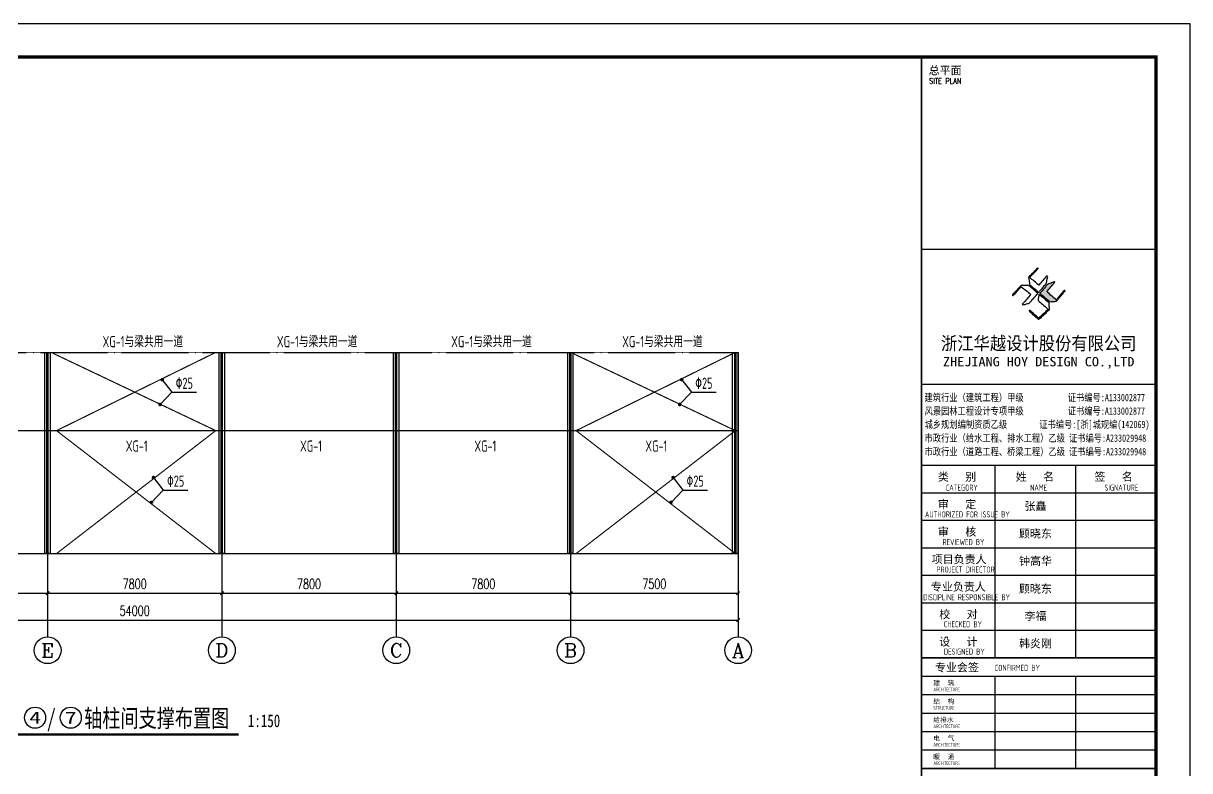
# Model space of a CAD drawing. Header units: millimetres. Extents: x 6950065 to 7140129, y 16284814 to 19754034.
# Drawn here: x 6992906 to 7045097, y 18266005 to 18299436 of the extents above; entities that cross this region are included whole.
import ezdxf
from ezdxf.enums import TextEntityAlignment as Align

# ---------------------------------------------------------------- set-up
doc = ezdxf.new("R2010")
doc.units = ezdxf.units.MM
doc.header["$LTSCALE"] = 1500
doc.header["$MEASUREMENT"] = 0
doc.linetypes.add('DOTE', pattern=[2.42, 2, -0.2, 0.02, -0.2])
doc.layers.get('Defpoints').update_dxf_attribs({"color": 1})
for name, color, linetype in [('AXIS_TEXT', 7, 'Continuous'), ('AXIS_外部', 171, 'Continuous'), ('C型钢', 6, 'Continuous'), ('DIM_SYMB', 165, 'Continuous'), ('PUB_TEXT', 7, 'Continuous'), ('PUB_TITLE', 4, 'Continuous'), ('S-TEXT', 7, 'Continuous'), ('SURFACE', 6, 'Continuous'), ('TK', 4, 'Continuous'), ('中粗', 4, 'Continuous'), ('钢梁', 27, 'Continuous')]:
    doc.layers.add(name, color=color, linetype=linetype)
doc.styles.add('-宋体', font='', dxfattribs={"width": 0.8})
doc.styles.add('_TCH_AXIS', font='COMPLEX', dxfattribs={"bigfont": 'GBCBIG'})
doc.styles.add('_TCH_DIM_T3', font='SIMPLEX', dxfattribs={"width": 0.705882, "bigfont": 'GBCBIG'})
doc.styles.add('COMPLEX', font='COMPLEX')
doc.styles.add('HT', font='simhei.ttf', dxfattribs={"width": 0.7})
doc.styles.add('ROMANS', font='romans', dxfattribs={"width": 0.65, "height": 231.275})
doc.styles.add('TK-LG-B', font='', dxfattribs={"width": 0.75})
doc.styles.add('TSSD_Dimension', font='Tssdeng.shx', dxfattribs={"width": 0.7, "bigfont": 'hztxt.shx'})
doc.styles.add('TSSD_REIN', font='tssdeng.shx', dxfattribs={"width": 0.7, "bigfont": 'tssdchn.shx'})
doc.styles.add('图签宋体', font='', dxfattribs={"height": 300})
doc.styles.add('图签黑体', font='simhei.ttf', dxfattribs={"height": 550})
doc.styles.get('-宋体').set_extended_font_data('SimSun')
doc.styles.get('TK-LG-B').set_extended_font_data('SimSun')
doc.styles.get('图签宋体').set_extended_font_data('NSimSun')
doc.dimstyles.new('_TCH_ARCH&&150', dxfattribs={"dimtxt": 446.25, "dimasz": 150, "dimexe": 375, "dimexo": 450, "dimgap": 189.375, "dimtad": 1, "dimdec": 0, "dimzin": 0, "dimdsep": 46, "dimtxsty": '_TCH_DIM_T3', "dimblk": 'ARCHTICK', "dimcen": 0.09, "dimclrt": 7, "dimazin": 2, "dimtfac": 1, "dimtdec": 0, "dimtix": 1, "dimtmove": 2, "dimatfit": 3, "dimfxl": 0, "dimtolj": 1, "dimtzin": 0, "dimarcsym": 0})

# ---------------------------------------------------------------- blocks, each defined once
blk = doc.blocks.new('GFHGFHGFHGFH')
at = {"layer": '钢梁'}
for p, q in [((5360311, 18657624), (5360311, 18666624)), ((5360406, 18657624), (5360406, 18666624)), ((5360466, 18657624), (5360466, 18666624)), ((5360561, 18657624), (5360561, 18666624)), ((5360561, 18657624), (5360311, 18657624)), ((5360561, 18657624), (5360311, 18657624))]:
    blk.add_line(p, q, dxfattribs=at)
blk.add_lwpolyline([(5360311, 18666624), (5360561, 18666624)], dxfattribs=at)
blk = doc.blocks.new('A$C053D6479')
at = {"layer": 'PUB_TITLE'}
h = blk.add_hatch(color=256, dxfattribs=at)
h.dxf.hatch_style = 1
edge = h.paths.add_edge_path()
edge.add_spline(control_points=[(1026, 827), (1105, 920), (1188, 1008), (1266, 1102)], knot_values=[13, 13, 13, 13, 14, 14, 14, 14], degree=3, periodic=0)
edge.add_spline(control_points=[(1266, 1102), (1258, 1111), (1249, 1119), (1239, 1116)], knot_values=[12, 12, 12, 12, 13, 13, 13, 13], degree=3, periodic=0)
edge.add_spline(control_points=[(1239, 1116), (1210, 1107), (1179, 1092), (1144, 1077)], knot_values=[11, 11, 11, 11, 12, 12, 12, 12], degree=3, periodic=0)
edge.add_spline(control_points=[(1144, 1077), (1109, 1063), (1069, 1053), (1047, 1038)], knot_values=[10, 10, 10, 10, 11, 11, 11, 11], degree=3, periodic=0)
edge.add_spline(control_points=[(1047, 1038), (1028, 1026), (1007, 992), (991, 972)], knot_values=[9, 9, 9, 9, 10, 10, 10, 10], degree=3, periodic=0)
edge.add_spline(control_points=[(991, 972), (942, 913), (899, 868), (849, 810)], knot_values=[8, 8, 8, 8, 9, 9, 9, 9], degree=3, periodic=0)
edge.add_spline(control_points=[(849, 810), (842, 801), (822, 776), (822, 775)], knot_values=[7, 7, 7, 7, 8, 8, 8, 8], degree=3, periodic=0)
edge.add_spline(control_points=[(822, 775), (823, 771), (848, 752), (859, 744)], knot_values=[6, 6, 6, 6, 7, 7, 7, 7], degree=3, periodic=0)
edge.add_spline(control_points=[(859, 744), (949, 670), (1035, 592), (1122, 521)], knot_values=[5, 5, 5, 5, 6, 6, 6, 6], degree=3, periodic=0)
edge.add_spline(control_points=[(1122, 521), (1153, 527), (1185, 530), (1217, 533)], knot_values=[4, 4, 4, 4, 5, 5, 5, 5], degree=3, periodic=0)
edge.add_spline(control_points=[(1217, 533), (1246, 535), (1293, 532), (1316, 542)], knot_values=[3, 3, 3, 3, 4, 4, 4, 4], degree=3, periodic=0)
edge.add_spline(control_points=[(1316, 542), (1327, 547), (1338, 565), (1349, 579)], knot_values=[2, 2, 2, 2, 3, 3, 3, 3], degree=3, periodic=0)
edge.add_spline(control_points=[(1349, 579), (1423, 670), (1507, 759), (1572, 848)], knot_values=[1, 1, 1, 1, 2, 2, 2, 2], degree=3, periodic=0)
edge.add_spline(control_points=[(1572, 848), (1564, 852), (1561, 861), (1551, 862)], knot_values=[0, 0, 0, 0, 1, 1, 1, 1], degree=3, periodic=0)
edge.add_spline(control_points=[(1551, 862), (1469, 769), (1393, 671), (1310, 579)], knot_values=[15, 15, 15, 15, 16, 16, 16, 16], degree=3, periodic=0)
edge.add_spline(control_points=[(1310, 579), (1216, 662), (1118, 742), (1026, 827)], knot_values=[14, 14, 14, 14, 15, 15, 15, 15], degree=3, periodic=0)
at = {"layer": 'TK'}
for points, knots in [([(1031, 1298), (1066, 1286), (1054, 1262), (1045, 1224), (1036, 1188), (1031, 1158), (1024, 1121), (1020, 1104), (1017, 1085), (1012, 1071), (1004, 1052), (976, 1026), (956, 1003), (906, 946), (866, 899), (814, 839), (806, 829), (789, 806), (787, 806), (777, 804), (728, 856), (719, 864), (651, 922), (580, 978), (514, 1036), (509, 1106), (488, 1176), (479, 1247), (570, 1343), (663, 1436), (758, 1526), (764, 1523), (768, 1518), (774, 1515), (693, 1422), (599, 1343), (520, 1249), (607, 1171), (698, 1096), (789, 1021), (874, 1109), (950, 1206), (1031, 1298)], [0, 0, 0, 0, 1, 1, 1, 2, 2, 2, 3, 3, 3, 4, 4, 4, 5, 5, 5, 6, 6, 6, 7, 7, 7, 8, 8, 8, 9, 9, 9, 10, 10, 10, 11, 11, 11, 12, 12, 12, 13, 13, 13, 14, 14, 14, 14]), ([(1551, 862), (1561, 861), (1564, 852), (1572, 848), (1507, 759), (1423, 670), (1349, 579), (1338, 565), (1327, 547), (1316, 542), (1293, 532), (1246, 535), (1217, 533), (1185, 530), (1153, 527), (1122, 521), (1035, 592), (949, 670), (859, 744), (848, 752), (823, 771), (822, 775), (822, 776), (842, 801), (849, 810), (899, 868), (942, 913), (991, 972), (1007, 992), (1028, 1026), (1047, 1038), (1069, 1053), (1109, 1063), (1144, 1077), (1179, 1092), (1210, 1107), (1239, 1116), (1249, 1119), (1258, 1111), (1266, 1102), (1188, 1008), (1105, 920), (1026, 827), (1118, 742), (1216, 662), (1310, 579), (1393, 671), (1469, 769), (1551, 862)], [0, 0, 0, 0, 1, 1, 1, 2, 2, 2, 3, 3, 3, 4, 4, 4, 5, 5, 5, 6, 6, 6, 7, 7, 7, 8, 8, 8, 9, 9, 9, 10, 10, 10, 11, 11, 11, 12, 12, 12, 13, 13, 13, 14, 14, 14, 15, 15, 15, 16, 16, 16, 16]), ([(555, 949), (624, 891), (699, 833), (760, 773), (689, 691), (614, 604), (539, 517), (529, 505), (516, 487), (506, 482), (492, 475), (469, 472), (452, 467), (416, 456), (383, 448), (342, 438), (323, 433), (297, 422), (293, 440), (291, 452), (313, 470), (322, 480), (400, 566), (477, 652), (553, 736), (460, 815), (366, 894), (270, 970), (183, 883), (101, 791), (16, 703), (-18, 714), (9, 735), (28, 755), (103, 838), (192, 930), (266, 1005), (319, 1009), (387, 1005), (442, 1007), (456, 1008), (472, 1011), (485, 1007), (507, 1000), (534, 967), (555, 949)], [0, 0, 0, 0, 1, 1, 1, 2, 2, 2, 3, 3, 3, 4, 4, 4, 5, 5, 5, 6, 6, 6, 7, 7, 7, 8, 8, 8, 9, 9, 9, 10, 10, 10, 11, 11, 11, 12, 12, 12, 13, 13, 13, 14, 14, 14, 15, 15, 15, 15]), ([(1097, 490), (1100, 425), (1106, 361), (1107, 294), (1018, 207), (925, 121), (830, 33), (818, 21), (800, 0), (787, 0), (768, -1), (725, 49), (712, 60), (662, 103), (616, 143), (568, 186), (545, 207), (518, 224), (499, 250), (501, 259), (511, 261), (516, 267), (609, 192), (696, 111), (785, 33), (883, 118), (977, 208), (1070, 298), (992, 373), (892, 456), (803, 534), (791, 544), (768, 561), (766, 569), (761, 588), (776, 634), (780, 655), (785, 690), (788, 721), (795, 746), (897, 661), (998, 576), (1097, 490)], [0, 0, 0, 0, 1, 1, 1, 2, 2, 2, 3, 3, 3, 4, 4, 4, 5, 5, 5, 6, 6, 6, 7, 7, 7, 8, 8, 8, 9, 9, 9, 10, 10, 10, 11, 11, 11, 12, 12, 12, 13, 13, 13, 14, 14, 14, 14])]:
    blk.add_open_spline(points, degree=3, knots=knots, dxfattribs=at)
blk = doc.blocks.new('GeYuanFrame_47452731', base_point=(18.76, 4.34))
at = {"layer": 'PUB_TITLE'}
for points in [[(554.76, 235.14), (554.76, 292.54)], [(578.76, 235.14), (578.76, 292.54)], [(554.76, 202.14), (554.76, 229.64)], [(578.76, 202.14), (578.76, 229.64)]]:
    blk.add_lwpolyline(points, dxfattribs=at)
at = {"layer": 'TK'}
for p, q in [((43.76, 414.34), (602.76, 414.34)), ((532.76, 316.74), (602.76, 316.74)), ((532.76, 284.34), (602.76, 284.34)), ((532.76, 276.14), (602.76, 276.14)), ((532.76, 267.94), (602.76, 267.94)), ((532.76, 259.74), (602.76, 259.74)), ((532.76, 251.54), (602.76, 251.54)), ((532.76, 243.34), (602.76, 243.34)), ((532.76, 235.14), (602.76, 235.14)), ((532.76, 235.14), (602.76, 235.14))]:
    blk.add_line(p, q, dxfattribs=at)
for points in [[(18.76, 424.34), (612.76, 424.34), (612.76, 4.34), (18.76, 4.34), (18.76, 424.34)], [(532.76, 292.54), (602.76, 292.54)], [(532.76, 235.14), (602.76, 235.14)], [(532.76, 229.64), (602.76, 229.64)], [(532.76, 224.14), (602.76, 224.14)], [(532.76, 218.64), (602.76, 218.64)], [(532.76, 213.14), (602.76, 213.14)], [(532.76, 207.64), (602.76, 207.64)], [(532.76, 202.14), (602.76, 202.14)]]:
    blk.add_lwpolyline(points, dxfattribs=at)
at = {"layer": 'TK', "const_width": 1}
blk.add_lwpolyline([(602.76, 414.34), (43.76, 414.34), (43.76, 14.34), (602.76, 14.34)], close=True, dxfattribs=at)
at = {"layer": 'TK'}
for points, const_width in [([(532.76, 414.34), (532.76, 14.34)], 0.4), ([(532.76, 356.95), (602.76, 356.95)], 0.35), ([(532.76, 292.54), (602.76, 292.54)], 0.35), ([(532.76, 292.54), (602.76, 292.54)], 0.35), ([(532.76, 235.14), (602.76, 235.14)], 0.35), ([(532.76, 202.14), (602.76, 202.14)], 0.35)]:
    blk.add_lwpolyline(points, dxfattribs=dict(at, const_width=const_width))
at = {"layer": 'PUB_TITLE', "xscale": 0.01000000000021828, "yscale": 0.01000000000021828, "zscale": 0.01}
blk.add_blockref('A$C053D6479', (559.86, 336.08), dxfattribs=at)
at = {"layer": 'TK', "style": '图签宋体'}
for s, height, p in [('总平面', 2.4, (534.9, 409.1)), ('类   别', 2.4, (537.65, 287.9)), ('姓   名', 2.4, (560.87, 287.9)), ('签   名', 2.4, (584.35, 287.9)), ('审   定', 2.4, (537.65, 279.7)), ('审   核', 2.4, (537.65, 271.5)), ('项目负责人', 2.4, (535.8, 263.3)), ('专业负责人', 2.4, (535.56, 255.1)), ('校   对', 2.4, (538.06, 246.9)), ('设   计', 2.4, (538.03, 238.7)), ('专业会签', 2.4, (536.79, 231.05)), ('建  筑', 1.44, (536.28, 226.92)), ('结  构', 1.44, (536.28, 221.42)), ('给排水', 1.44, (536.28, 215.92)), ('电  气', 1.44, (536.28, 210.42)), ('暖  通', 1.44, (536.28, 204.92))]:
    blk.add_text(s, height=height, dxfattribs=at).set_placement(p)
at = {"layer": 'TK'}
for s, height, style, width, p in [('SITE PLAN', 1.697, 'ROMANS', 0.76, (535.02, 406.31)), ('建筑行业（建筑工程）甲级           证书编号:A133002877', 2.2, '-宋体', 0.8, (533.67, 311.64)), ('风景园林工程设计专项甲级           证书编号:A133002877', 2.2, '-宋体', 0.8, (533.67, 307.62)), ('城乡规划编制资质乙级        证书编号:[浙]城规编(142069)', 2.2, '-宋体', 0.8, (533.67, 303.63)), ('市政行业（给水工程、排水工程）乙级 证书编号:A233029948', 2.2, '-宋体', 0.8, (533.67, 299.55)), ('市政行业（道路工程、桥梁工程）乙级 证书编号:A233029948', 2.2, '-宋体', 0.8, (533.67, 295.5)), ('CATEGORY', 1.8, 'TSSD_REIN', 0.7, (539.99, 284.98)), ('NAME', 1.8, 'TSSD_REIN', 0.7, (565.18, 284.98)), ('SIGNATURE', 1.8, 'TSSD_REIN', 0.7, (587.34, 284.98)), ('AUTHORIZED FOR ISSUE BY', 1.8, 'TSSD_REIN', 0.7, (533.79, 276.98)), ('REVIEWED BY', 1.8, 'TSSD_REIN', 0.7, (539.03, 268.72)), ('PROJECT DIRECTOR', 1.8, 'TSSD_REIN', 0.7, (537.22, 260.55)), ('DISCIPLINE RESPONSIBLE BY', 1.8, 'TSSD_REIN', 0.7, (533.25, 252.28)), ('CHECKED BY', 1.8, 'TSSD_REIN', 0.7, (539.42, 244.25)), ('DESIGNED BY', 1.8, 'TSSD_REIN', 0.7, (539.43, 236.08)), ('CONFIRMED BY', 1.8, 'TSSD_REIN', 0.7, (554.61, 231.23)), ('ARCHITECTURE', 1.08, 'TSSD_REIN', 0.7, (536.32, 225.15)), ('STRUCTURE', 1.08, 'TSSD_REIN', 0.7, (536.32, 219.65)), ('ARCHITECTURE', 1.08, 'TSSD_REIN', 0.7, (536.32, 214.15)), ('ARCHITECTURE', 1.08, 'TSSD_REIN', 0.7, (536.32, 208.65)), ('ARCHITECTURE', 1.08, 'TSSD_REIN', 0.7, (536.32, 203.15))]:
    blk.add_text(s, height=height, dxfattribs=dict(at, style=style, width=width)).set_placement(p)
for s, height, style, width, p in [('浙江华越设计股份有限公司', 3.96, 'HT', 0.9, (567.74, 328.97)), ('ZHEJIANG HOY DESIGN CO.,LTD', 2.8, '图签黑体', 1.11, (567.73, 323.1))]:
    blk.add_text(s, height=height, dxfattribs=dict(at, style=style, width=width)).set_placement(p, align=Align.MIDDLE)
at = {"layer": 'TK', "char_height": 2.4, "width": 24, "attachment_point": 5, "style": '图签宋体'}
for s, insert in [('张矗', (566.76, 280.21)), ('顾晓东', (566.76, 272.04)), ('钟高华', (566.76, 263.84)), ('顾晓东', (566.76, 255.57)), ('李福', (566.76, 247.44)), ('韩炎刚', (566.76, 239.24))]:
    blk.add_mtext(s, dxfattribs=dict(at, insert=insert))
blk = doc.blocks.new('_ArchTick')
at = {"color": 0, "linetype": 'ByBlock', "const_width": 0.4}
blk.add_lwpolyline([(-0.5, -0.5), (0.5, 0.5)], dxfattribs=at)
blk = doc.blocks.new('*D1592')
at = {"layer": 'AXIS_外部', "color": 0, "lineweight": -2}
for p, q in [((7017392, 18275584), (7017392, 18273569)), ((7024892, 18275584), (7024892, 18273569)), ((7017392, 18273944), (7024892, 18273944))]:
    blk.add_line(p, q, dxfattribs=at)
at = {"layer": 'Defpoints', "color": 0}
for p in [(7017392, 18276034), (7024892, 18276034), (7024892, 18273944)]:
    blk.add_point(p, dxfattribs=at)
at = {"layer": 'AXIS_外部', "color": 0, "lineweight": -2, "xscale": 150, "yscale": 150, "zscale": 150, "rotation": 180}
blk.add_blockref('_ArchTick', (7017392, 18273944), dxfattribs=at)
at = {"layer": 'AXIS_外部', "color": 0, "lineweight": -2, "xscale": 150, "yscale": 150, "zscale": 150}
blk.add_blockref('_ArchTick', (7024892, 18273944), dxfattribs=at)
at = {"layer": 'AXIS_外部', "color": 7, "insert": (7021142, 18274356), "char_height": 446.2, "attachment_point": 5, "style": '_TCH_DIM_T3'}
blk.add_mtext('\\A1;7500', dxfattribs=at)
blk = doc.blocks.new('*D1593')
at = {"layer": 'AXIS_外部', "color": 0, "lineweight": -2}
for p, q in [((7009592, 18275584), (7009592, 18273569)), ((7017392, 18275584), (7017392, 18273569)), ((7009592, 18273944), (7017392, 18273944))]:
    blk.add_line(p, q, dxfattribs=at)
at = {"layer": 'Defpoints', "color": 0}
for p in [(7009592, 18276034), (7017392, 18276034), (7017392, 18273944)]:
    blk.add_point(p, dxfattribs=at)
at = {"layer": 'AXIS_外部', "color": 0, "lineweight": -2, "xscale": 150, "yscale": 150, "zscale": 150, "rotation": 180}
blk.add_blockref('_ArchTick', (7009592, 18273944), dxfattribs=at)
at = {"layer": 'AXIS_外部', "color": 0, "lineweight": -2, "xscale": 150, "yscale": 150, "zscale": 150}
blk.add_blockref('_ArchTick', (7017392, 18273944), dxfattribs=at)
at = {"layer": 'AXIS_外部', "color": 7, "insert": (7013492, 18274356), "char_height": 446.2, "attachment_point": 5, "style": '_TCH_DIM_T3'}
blk.add_mtext('\\A1;7800', dxfattribs=at)
blk = doc.blocks.new('*D1594')
at = {"layer": 'AXIS_外部', "color": 0, "lineweight": -2}
for p, q in [((7001792, 18275584), (7001792, 18273569)), ((7009592, 18275584), (7009592, 18273569)), ((7001792, 18273944), (7009592, 18273944))]:
    blk.add_line(p, q, dxfattribs=at)
at = {"layer": 'Defpoints', "color": 0}
for p in [(7001792, 18276034), (7009592, 18276034), (7009592, 18273944)]:
    blk.add_point(p, dxfattribs=at)
at = {"layer": 'AXIS_外部', "color": 0, "lineweight": -2, "xscale": 150, "yscale": 150, "zscale": 150, "rotation": 180}
blk.add_blockref('_ArchTick', (7001792, 18273944), dxfattribs=at)
at = {"layer": 'AXIS_外部', "color": 0, "lineweight": -2, "xscale": 150, "yscale": 150, "zscale": 150}
blk.add_blockref('_ArchTick', (7009592, 18273944), dxfattribs=at)
at = {"layer": 'AXIS_外部', "color": 7, "insert": (7005692, 18274356), "char_height": 446.2, "attachment_point": 5, "style": '_TCH_DIM_T3'}
blk.add_mtext('\\A1;7800', dxfattribs=at)
blk = doc.blocks.new('*D1595')
at = {"layer": 'AXIS_外部', "color": 0, "lineweight": -2}
for p, q in [((6993992, 18275584), (6993992, 18273569)), ((7001792, 18275584), (7001792, 18273569)), ((6993992, 18273944), (7001792, 18273944))]:
    blk.add_line(p, q, dxfattribs=at)
at = {"layer": 'Defpoints', "color": 0}
for p in [(6993992, 18276034), (7001792, 18276034), (7001792, 18273944)]:
    blk.add_point(p, dxfattribs=at)
at = {"layer": 'AXIS_外部', "color": 0, "lineweight": -2, "xscale": 150, "yscale": 150, "zscale": 150, "rotation": 180}
blk.add_blockref('_ArchTick', (6993992, 18273944), dxfattribs=at)
at = {"layer": 'AXIS_外部', "color": 0, "lineweight": -2, "xscale": 150, "yscale": 150, "zscale": 150}
blk.add_blockref('_ArchTick', (7001792, 18273944), dxfattribs=at)
at = {"layer": 'AXIS_外部', "color": 7, "insert": (6997892, 18274356), "char_height": 446.2, "attachment_point": 5, "style": '_TCH_DIM_T3'}
blk.add_mtext('\\A1;7800', dxfattribs=at)
blk = doc.blocks.new('*D1596')
at = {"layer": 'AXIS_外部', "color": 0, "lineweight": -2}
for p, q in [((6986192, 18275584), (6986192, 18273569)), ((6993992, 18275584), (6993992, 18273569)), ((6986192, 18273944), (6993992, 18273944))]:
    blk.add_line(p, q, dxfattribs=at)
at = {"layer": 'Defpoints', "color": 0}
for p in [(6986192, 18276034), (6993992, 18276034), (6993992, 18273944)]:
    blk.add_point(p, dxfattribs=at)
at = {"layer": 'AXIS_外部', "color": 0, "lineweight": -2, "xscale": 150, "yscale": 150, "zscale": 150, "rotation": 180}
blk.add_blockref('_ArchTick', (6986192, 18273944), dxfattribs=at)
at = {"layer": 'AXIS_外部', "color": 0, "lineweight": -2, "xscale": 150, "yscale": 150, "zscale": 150}
blk.add_blockref('_ArchTick', (6993992, 18273944), dxfattribs=at)
at = {"layer": 'AXIS_外部', "color": 7, "insert": (6990092, 18274356), "char_height": 446.2, "attachment_point": 5, "style": '_TCH_DIM_T3'}
blk.add_mtext('\\A1;7800', dxfattribs=at)
blk = doc.blocks.new('*D1600')
at = {"layer": 'AXIS_外部', "color": 0, "lineweight": -2}
for p, q in [((6970892, 18274384), (6970892, 18272369)), ((7024892, 18274384), (7024892, 18272369)), ((6970892, 18272744), (7024892, 18272744))]:
    blk.add_line(p, q, dxfattribs=at)
at = {"layer": 'Defpoints', "color": 0}
for p in [(6970892, 18274834), (7024892, 18274834), (7024892, 18272744)]:
    blk.add_point(p, dxfattribs=at)
at = {"layer": 'AXIS_外部', "color": 0, "lineweight": -2, "xscale": 150, "yscale": 150, "zscale": 150, "rotation": 180}
blk.add_blockref('_ArchTick', (6970892, 18272744), dxfattribs=at)
at = {"layer": 'AXIS_外部', "color": 0, "lineweight": -2, "xscale": 150, "yscale": 150, "zscale": 150}
blk.add_blockref('_ArchTick', (7024892, 18272744), dxfattribs=at)
at = {"layer": 'AXIS_外部', "color": 7, "insert": (6997892, 18273156), "char_height": 446.2, "attachment_point": 5, "style": '_TCH_DIM_T3'}
blk.add_mtext('\\A1;54000', dxfattribs=at)
blk = doc.blocks.new('_AXISO')
blk.add_circle((0, 0), 0.5)
at = {"layer": 'AXIS_TEXT', "style": 'COMPLEX', "width": 1.041667}
blk.add_attdef('A', text='', height=0.56, dxfattribs=at).set_placement((-0.25, -0.28), (0.25, -0.28), align=Align.FIT)

msp = doc.modelspace()

# ---------------------------------------------------------------- linework, layer by layer
at = {"layer": 'AXIS_外部'}
for p, q in [((6993992.4, 18274542.4), (6993992.4, 18271992.4)), ((7001792.4, 18274542.4), (7001792.4, 18271992.4)), ((7009592.4, 18274542.4), (7009592.4, 18271992.4)), ((7017392.4, 18274542.4), (7017392.4, 18271992.4)), ((7024892.4, 18274542.4), (7024892.4, 18271992.4))]:
    msp.add_line(p, q, dxfattribs=at)
for centre in [(6993992.4, 18271392.4), (7001792.4, 18271392.4), (7009592.4, 18271392.4), (7017392.4, 18271392.4)]:
    msp.add_circle(centre, 600, dxfattribs=at)
at = {"layer": 'Defpoints'}
for p, q in [((6993992.4, 18284716.4), (6993992.4, 18274779.3)), ((7001792.4, 18284716.4), (7001792.4, 18274779.3)), ((7009592.4, 18284716.4), (7009592.4, 18274779.3)), ((7017392.4, 18284716.4), (7017392.4, 18274779.3)), ((7024892.4, 18284716.4), (7024892.4, 18275278.7))]:
    msp.add_line(p, q, dxfattribs=at)
at = {"layer": 'DIM_SYMB', "const_width": 105}
msp.add_lwpolyline([(6991404.2, 18267623.5), (7002537.4, 18267623.5)], dxfattribs=at)
at = {"layer": 'DIM_SYMB', "color": 7}
for centre in [(6993433.1, 18268373.1), (6995028.8, 18268373.1)]:
    msp.add_circle(centre, 472.5, dxfattribs=at)
at = {"layer": 'S-TEXT', "color": 3}
for p, q in [((6999118.7, 18283494.5), (6999555.1, 18282935.8)), ((7022368.7, 18283494.5), (7022805.1, 18282935.8)), ((6999025.7, 18282384.9), (6999555.1, 18282935.8)), ((6999555.1, 18282935.8), (7000655.1, 18282935.8)), ((7022275.7, 18282384.9), (7022805.1, 18282935.8)), ((7022805.1, 18282935.8), (7023905.1, 18282935.8)), ((6998731.8, 18279116.7), (6999168.1, 18278557.9)), ((7021981.8, 18279116.7), (7022418.1, 18278557.9)), ((6998638.7, 18278007), (6999168.1, 18278557.9)), ((6999168.1, 18278557.9), (7000268.1, 18278557.9)), ((7021888.7, 18278007), (7022418.1, 18278557.9)), ((7022418.1, 18278557.9), (7023518.1, 18278557.9))]:
    msp.add_line(p, q, dxfattribs=at)
at = {"layer": 'S-TEXT', "color": 3, "const_width": 80}
for points in [[(6999094.1, 18283526, 1), (6999143.4, 18283463, 1)], [(7022344.1, 18283526, 1), (7022393.4, 18283463, 1)], [(6998998, 18282356, 1), (6999053.4, 18282413.7, 1)], [(7022248, 18282356, 1), (7022303.4, 18282413.7, 1)], [(6998707.2, 18279148.2, 1), (6998756.4, 18279085.1, 1)], [(7021957.2, 18279148.2, 1), (7022006.4, 18279085.1, 1)], [(6998611, 18277978.2, 1), (6998666.5, 18278035.8, 1)], [(7021861, 18277978.2, 1), (7021916.5, 18278035.8, 1)]]:
    msp.add_lwpolyline(points, format="xyb", close=True, dxfattribs=at)
at = {"layer": 'SURFACE', "color": 8, "linetype": 'DOTE'}
msp.add_line((6968260.9, 18284716.4), (7024892.4, 18284716.4), dxfattribs=at)
at = {"layer": 'SURFACE', "color": 3}
msp.add_line((6971142.4, 18281216.4), (7024892.4, 18281216.4), dxfattribs=at)
at = {"layer": 'SURFACE'}
msp.add_line((6967156.5, 18275716.4), (7024892.4, 18275716.4), dxfattribs=at)
at = {"layer": 'SURFACE', "color": 3, "const_width": 25}
msp.add_lwpolyline([(6971017.4, 18284716.4), (7024892.4, 18284716.4)], dxfattribs=at)
at = {"layer": '中粗', "color": 6, "const_width": 50}
for points in [[(6994231, 18284677.8), (6994231, 18284677.8), (7001517.4, 18281216.4), (6994392.4, 18275716.4)], [(7001517.4, 18284716.4), (6994392.4, 18281216.4), (7001517.4, 18275716.4)], [(7017481, 18284677.8), (7017481, 18284677.8), (7024767.4, 18281216.4), (7017642.4, 18275716.4)], [(7024767.4, 18284716.4), (7017642.4, 18281216.4), (7024767.4, 18275716.4)]]:
    msp.add_lwpolyline(points, dxfattribs=at)

# ---------------------------------------------------------------- block references
at = {"layer": 'AXIS_外部'}
ref = msp.add_blockref('_AXISO', (7024892.4, 18271392.4), dxfattribs=dict(at, xscale=1200, yscale=1200, zscale=1200))
ref.add_attrib('A', 'A', dxfattribs={"layer": 'AXIS_TEXT', "height": 637.8, "style": '_TCH_AXIS'}).set_placement((7024619.1, 18271073.6), (7025165.7, 18271073.6), align=Align.FIT)
at = {"layer": 'C型钢', "color": 3, "xscale": 150, "yscale": 150, "zscale": 150}
msp.add_blockref('GeYuanFrame_47452731', (6955997, 18236436.3), dxfattribs=at)
at = {"layer": 'C型钢', "color": 3}
for p in [(1633556.1, -381907.5), (1641356.1, -381907.5), (1649156.1, -381907.5), (1656956.1, -381907.5), (1664331.1, -381907.5)]:
    msp.add_blockref('GFHGFHGFHGFH', p, dxfattribs=at)

# ---------------------------------------------------------------- texts
at = {"layer": 'AXIS_外部', "color": 7, "style": '_TCH_AXIS'}
for s, width, p, p2 in [('E', 1.25, (6993702.7, 18271088.3), (6994282, 18271088.3)), ('D', 1.176471, (7001502.7, 18271088.3), (7002082, 18271088.3)), ('C', 1.333333, (7009302.7, 18271088.3), (7009882, 18271088.3)), ('B', 1.176471, (7017102.7, 18271088.3), (7017682, 18271088.3))]:
    msp.add_text(s, height=608.3, dxfattribs=dict(at, width=width)).set_placement(p, p2, align=Align.FIT)
at = {"layer": 'DIM_SYMB', "color": 7, "style": 'TK-LG-B', "width": 0.75}
for s, height, p in [('/', 793, (6993958.1, 18267953.1)), ('轴柱间支撑布置图', 793.04, (6995628.6, 18267953.1)), ('1:150', 566.46, (7002957.4, 18267953.1))]:
    msp.add_text(s, height=height, dxfattribs=at).set_placement(p)
at = {"layer": 'DIM_SYMB', "color": 7, "style": 'TK-LG-B', "width": 1.398438}
for s, p, p2 in [('4', (6993165.8, 18268105.8), (6993700.4, 18268105.8)), ('7', (6994761.6, 18268105.8), (6995296.1, 18268105.8))]:
    msp.add_text(s, height=534.6, dxfattribs=at).set_placement(p, p2, align=Align.FIT)
at = {"layer": 'PUB_TEXT', "style": 'TSSD_Dimension', "width": 0.7}
for s, p in [('XG-1与梁共用一道', (6996453.7, 18284947.2)), ('XG-1与梁共用一道', (7004253.7, 18284947.2)), ('XG-1与梁共用一道', (7012053.7, 18284947.2)), ('XG-1与梁共用一道', (7019703.7, 18284947.2)), ('XG-1', (6997489.1, 18280275.7)), ('XG-1', (7005289.1, 18280275.7)), ('XG-1', (7013089.1, 18280275.7)), ('XG-1', (7020739.1, 18280275.7))]:
    msp.add_text(s, height=500, dxfattribs=at).set_placement(p)
at = {"layer": 'S-TEXT', "style": 'TSSD_REIN', "width": 0.7}
for p in [(6999724.3, 18283085.8), (7022974.3, 18283085.8), (6999337.3, 18278707.9), (7022587.3, 18278707.9)]:
    msp.add_text('%%13025', height=500, dxfattribs=at).set_placement(p)

# ---------------------------------------------------------------- dimensions: what is measured, and where the dimension line sits
at = {"layer": 'AXIS_外部'}
for p1, p2, picture, middle in [((6986192.4, 18276033.6), (6993992.4, 18276033.6), '*D1596', (6990092.4, 18274356.5)), ((6993992.4, 18276033.6), (7001792.4, 18276033.6), '*D1595', (6997892.4, 18274356.5)), ((7001792.4, 18276033.6), (7009592.4, 18276033.6), '*D1594', (7005692.4, 18274356.5)), ((7009592.4, 18276033.6), (7017392.4, 18276033.6), '*D1593', (7013492.4, 18274356.5)), ((7017392.4, 18276033.6), (7024892.4, 18276033.6), '*D1592', (7021142.4, 18274356.5)), ((6970892.4, 18274833.6), (7024892.4, 18274833.6), '*D1600', (6997892.4, 18273156.5))]:
    dim = msp.add_aligned_dim(p1=p1, p2=p2, distance=-2089.6, dimstyle='_TCH_ARCH&&150', dxfattribs=at)
    dim.commit()
    dim.dimension.update_dxf_attribs({"geometry": picture, "text_midpoint": middle})

doc.saveas('drawing.dxf')
